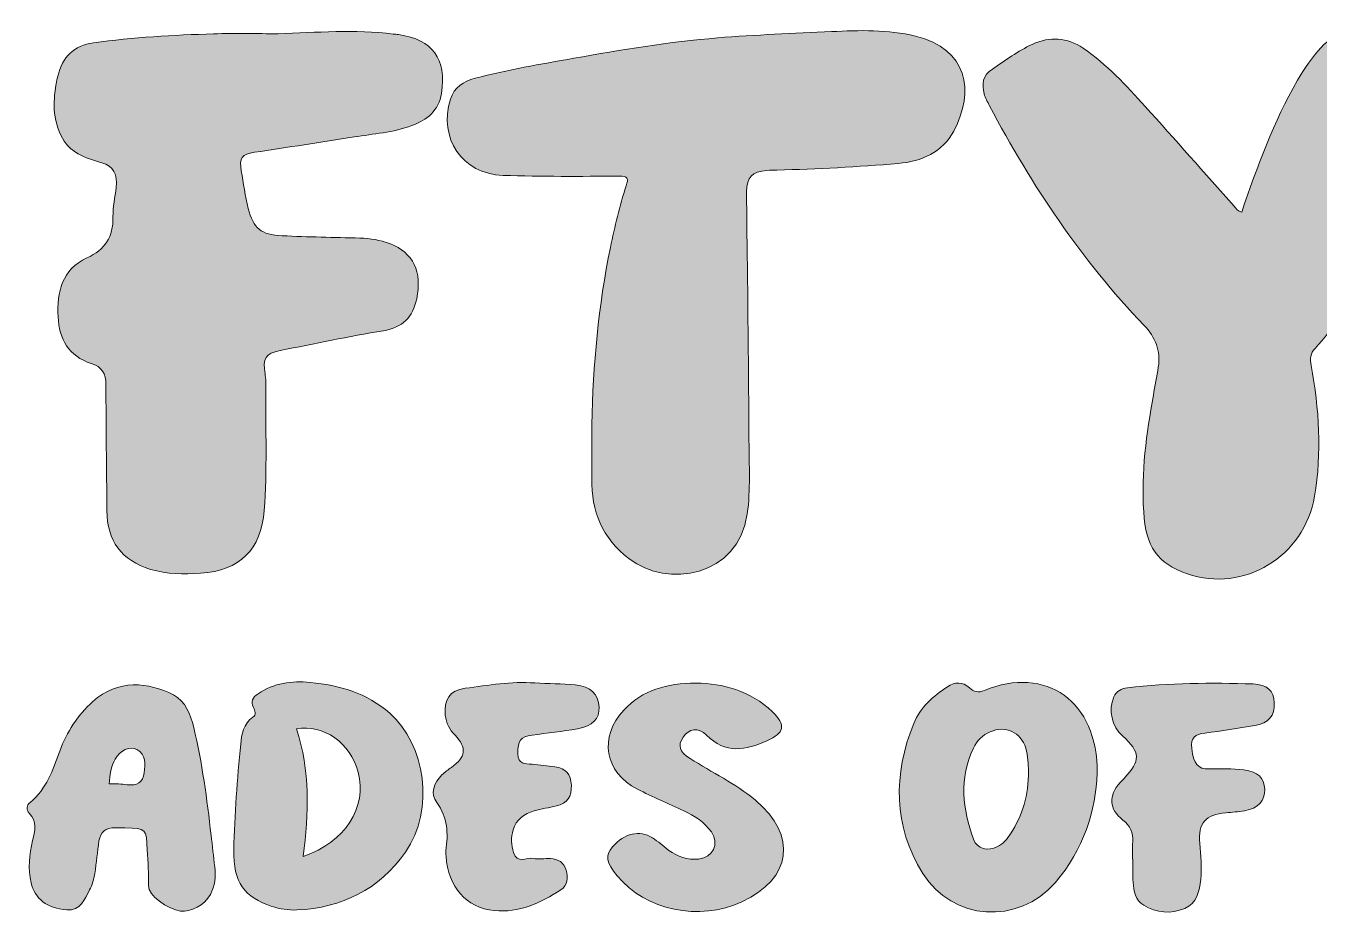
# Model space of a CAD drawing. Extents: x 430 to 1548, y -1476 to -604.
# Drawn here: x 879.9 to 1213.9, y -980.1 to -747.8 of the extents above; entities that cross this region are included whole.
import ezdxf

# ---------------------------------------------------------------- set-up
doc = ezdxf.new("R2010")
doc.units = 0
doc.header["$MEASUREMENT"] = 0
doc.layers.add('katman 1', color=7, linetype='Continuous')

# ---------------------------------------------------------------- blocks, each defined once
blk = doc.blocks.new('block 2')
at = {"layer": 'katman 1', "true_color": 0xffffff}
h = blk.add_hatch(color=7, dxfattribs=at)
h.dxf.hatch_style = 2
edge = h.paths.add_edge_path()
edge.add_spline(control_points=[(1193.93, -795.92), (1197.97, -784.18), (1202.14, -772.58), (1208.37, -761.87), (1210.13, -758.85), (1212.04, -755.93), (1214.45, -753.38), (1218.27, -749.33), (1222.84, -747.81), (1228.3, -749.24), (1234.58, -750.9), (1240.21, -753.87), (1245.35, -757.77), (1249.04, -760.57), (1250.18, -764.35), (1248.55, -768.59), (1245.19, -777.38), (1240.62, -785.6), (1236.27, -793.93), (1232.7, -800.78), (1228.5, -807.24), (1224.8, -813.99), (1221.45, -820.12), (1217.7, -826.01), (1212.87, -831.11), (1211.62, -832.43), (1211.57, -833.87), (1211.88, -835.55), (1213.91, -846.76), (1214.66, -858), (1212.75, -869.31), (1210.13, -884.86), (1194.46, -894.42), (1179.89, -889.35), (1172.09, -886.64), (1169.21, -882.49), (1168.61, -873.31), (1167.96, -863.15), (1169.31, -853.17), (1171.11, -843.22), (1171.54, -840.81), (1172.01, -838.4), (1172.39, -835.98), (1173.05, -831.75), (1171.63, -828.23), (1168.7, -825.18), (1152.52, -808.3), (1139.7, -789.06), (1128.81, -768.46), (1128.28, -767.46), (1127.68, -766.46), (1127.41, -765.39), (1126.78, -762.86), (1126.98, -760.64), (1129.52, -758.97), (1132.9, -756.74), (1136.13, -754.31), (1139.83, -752.58), (1144.44, -750.45), (1148.79, -750.79), (1152.96, -753.59), (1159.12, -757.75), (1164.07, -763.22), (1169.01, -768.66), (1176.75, -777.18), (1184.35, -785.83), (1192.01, -794.42), (1192.5, -794.97), (1192.84, -795.69), (1193.93, -795.92)], knot_values=[0, 0, 0, 0, 1, 1, 1, 2, 2, 2, 3, 3, 3, 4, 4, 4, 5, 5, 5, 6, 6, 6, 7, 7, 7, 8, 8, 8, 9, 9, 9, 10, 10, 10, 11, 11, 11, 12, 12, 12, 13, 13, 13, 14, 14, 14, 15, 15, 15, 16, 16, 16, 17, 17, 17, 18, 18, 18, 19, 19, 19, 20, 20, 20, 21, 21, 21, 22, 22, 22, 23, 23, 23, 23], degree=3, periodic=1)
h = blk.add_hatch(color=7, dxfattribs=at)
h.dxf.hatch_style = 2
edge = h.paths.add_edge_path()
edge.add_spline(control_points=[(945.06, -749.84), (954.96, -749.51), (964.88, -748.69), (974.76, -749.92), (975.22, -749.98), (975.7, -749.97), (976.16, -750.04), (985.05, -751.45), (988.56, -756.23), (987.22, -765.26), (986.56, -769.69), (983.51, -772.1), (979.6, -773.56), (974.79, -775.37), (969.67, -775.69), (964.66, -776.51), (956.1, -777.9), (947.51, -779.14), (938.94, -780.47), (935.63, -780.99), (934.97, -781.89), (935.52, -785.24), (936.06, -788.49), (936.55, -791.76), (937.33, -794.95), (938.6, -800.11), (940.64, -801.78), (946.09, -802.03), (952.78, -802.34), (959.47, -802.45), (966.17, -802.64), (968.82, -802.71), (971.43, -803.11), (973.91, -804.06), (979.98, -806.39), (982.3, -811.37), (980.83, -818.29), (979.81, -823.09), (977.21, -825.73), (972.23, -826.56), (963.31, -828.04), (954.45, -829.92), (945.57, -831.68), (941.8, -832.42), (941, -833.79), (941.66, -837.66), (941.88, -838.95), (941.91, -840.29), (941.9, -841.6), (941.77, -852.07), (942.24, -862.55), (941.45, -873.02), (940.69, -882.98), (935.13, -888.63), (925, -889.21), (920.67, -889.45), (916.31, -889.5), (912.08, -888.2), (904.58, -885.88), (900.86, -880.82), (900.81, -873.02), (900.75, -862.17), (900.57, -851.31), (900.58, -840.46), (900.59, -837.58), (899.55, -835.9), (896.77, -835.02), (890.95, -833.18), (888.52, -828.69), (888.21, -822.99), (887.86, -816.62), (889.21, -810.7), (895.63, -807.77), (900.41, -805.59), (902.46, -802.28), (902.39, -797.17), (902.36, -794.65), (902.93, -792.12), (903.22, -789.59), (903.59, -786.24), (902.52, -783.94), (899.51, -783.15), (895.09, -781.98), (891.06, -780.54), (888.92, -776.04), (886.55, -771.06), (886.96, -765.96), (888.13, -760.82), (889.26, -755.87), (892.3, -752.91), (897.37, -752.19), (907.66, -750.75), (918.01, -750.19), (928.38, -749.87), (933.93, -749.7), (939.5, -749.84), (945.06, -749.84)], knot_values=[0, 0, 0, 0, 1, 1, 1, 2, 2, 2, 3, 3, 3, 4, 4, 4, 5, 5, 5, 6, 6, 6, 7, 7, 7, 8, 8, 8, 9, 9, 9, 10, 10, 10, 11, 11, 11, 12, 12, 12, 13, 13, 13, 14, 14, 14, 15, 15, 15, 16, 16, 16, 17, 17, 17, 18, 18, 18, 19, 19, 19, 20, 20, 20, 21, 21, 21, 22, 22, 22, 23, 23, 23, 24, 24, 24, 25, 25, 25, 26, 26, 26, 27, 27, 27, 28, 28, 28, 29, 29, 29, 30, 30, 30, 31, 31, 31, 32, 32, 32, 32], degree=3, periodic=1)
h = blk.add_hatch(color=7, dxfattribs=at)
h.dxf.hatch_style = 2
edge = h.paths.add_edge_path()
edge.add_spline(control_points=[(1026.07, -850.81), (1026.39, -835.41), (1027.78, -820.12), (1030.89, -805.02), (1031.99, -799.66), (1033.24, -794.34), (1034.94, -789.15), (1035.59, -787.17), (1035.39, -786.62), (1033.16, -786.63), (1023.15, -786.68), (1013.14, -786.79), (1003.15, -786.43), (992.56, -786.04), (986.4, -776.86), (989.57, -766.77), (990.55, -763.64), (992.92, -762.12), (995.91, -761.34), (1004.31, -759.13), (1012.86, -757.72), (1021.39, -756.18), (1033.73, -753.95), (1046.11, -751.94), (1058.61, -750.91), (1068.38, -750.11), (1078.18, -749.76), (1087.98, -749.29), (1095.24, -748.93), (1102.51, -748.71), (1109.65, -750.45), (1123.2, -753.75), (1125.02, -764.61), (1119.54, -775), (1116.66, -780.48), (1111.2, -782.83), (1105.2, -783.35), (1094.78, -784.25), (1084.32, -784.79), (1073.86, -785.07), (1073.01, -785.1), (1072.16, -785.09), (1071.31, -785.16), (1067.47, -785.46), (1066.04, -786.84), (1066.04, -790.69), (1066.06, -798.33), (1066.22, -805.97), (1066.3, -813.61), (1066.44, -827.39), (1066.59, -841.17), (1066.66, -854.95), (1066.69, -861.25), (1067.09, -867.54), (1066.23, -873.87), (1064.01, -890.16), (1045.52, -893.07), (1035.72, -885.51), (1028.71, -880.11), (1025.92, -873.2), (1026.06, -864.69), (1026.13, -860.06), (1026.07, -855.43), (1026.07, -850.81)], knot_values=[0, 0, 0, 0, 1, 1, 1, 2, 2, 2, 3, 3, 3, 4, 4, 4, 5, 5, 5, 6, 6, 6, 7, 7, 7, 8, 8, 8, 9, 9, 9, 10, 10, 10, 11, 11, 11, 12, 12, 12, 13, 13, 13, 14, 14, 14, 15, 15, 15, 16, 16, 16, 17, 17, 17, 18, 18, 18, 19, 19, 19, 20, 20, 20, 21, 21, 21, 21], degree=3, periodic=1)
h = blk.add_hatch(color=7, dxfattribs=at)
h.dxf.hatch_style = 2
edge = h.paths.add_edge_path()
edge.add_spline(control_points=[(1156.61, -940.86), (1156.25, -950.43), (1153.12, -960.64), (1145.72, -969.19), (1136.27, -980.11), (1119.13, -979.05), (1111.55, -966.77), (1103.92, -954.43), (1103.84, -941.24), (1109.23, -928), (1110.91, -923.88), (1114.26, -920.98), (1117.93, -918.55), (1119.87, -917.26), (1121.82, -917.16), (1123.62, -918.82), (1124.78, -919.89), (1125.9, -920.13), (1127.46, -919.48), (1143.28, -912.97), (1156.8, -922.17), (1156.61, -940.86)], knot_values=[0, 0, 0, 0, 1, 1, 1, 2, 2, 2, 3, 3, 3, 4, 4, 4, 5, 5, 5, 6, 6, 6, 7, 7, 7, 7], degree=3, periodic=1)
edge = h.paths.add_edge_path()
edge.add_spline(control_points=[(1138.84, -940.33), (1138.79, -938.64), (1138.8, -936.47), (1138.15, -934.37), (1136.87, -930.27), (1132.94, -928.47), (1128.97, -930.15), (1126.96, -931), (1125.55, -932.48), (1124.63, -934.4), (1120.86, -942.24), (1121.82, -950.14), (1124.67, -957.94), (1125.6, -960.5), (1128.32, -961.1), (1130.85, -959.84), (1132.34, -959.1), (1133.34, -957.87), (1134.22, -956.51), (1137.3, -951.73), (1138.9, -946.51), (1138.84, -940.33)], knot_values=[0, 0, 0, 0, 1, 1, 1, 2, 2, 2, 3, 3, 3, 4, 4, 4, 5, 5, 5, 6, 6, 6, 7, 7, 7, 7], degree=3, periodic=1)
h = blk.add_hatch(color=7, dxfattribs=at)
h.dxf.hatch_style = 2
edge = h.paths.add_edge_path()
edge.add_spline(control_points=[(905.44, -955), (904.59, -955), (903.74, -955.02), (902.89, -954.99), (900.53, -954.9), (899.12, -956.04), (898.77, -958.35), (898.35, -961.14), (898.14, -963.96), (897.67, -966.74), (897.43, -968.21), (897.09, -969.77), (896.35, -971.03), (894.98, -973.36), (894.04, -976.48), (890.43, -976.18), (885.31, -975.75), (882.21, -973.32), (881.27, -969.2), (880.43, -965.53), (880.7, -961.87), (881.61, -958.28), (882.25, -955.75), (882.89, -953.37), (880.71, -951.18), (879.89, -950.35), (880.05, -949.15), (880.98, -948.4), (885.23, -944.94), (886.86, -939.99), (888.65, -935.13), (890.48, -930.18), (893.25, -925.9), (897.18, -922.34), (903.63, -916.51), (911.57, -917.31), (918, -920.64), (921.15, -922.28), (922.41, -925.68), (923.23, -929.04), (925.45, -938.22), (926.66, -947.56), (927.73, -956.92), (928.04, -959.63), (928.36, -962.35), (928.69, -965.06), (928.99, -967.55), (928.71, -969.97), (927.54, -972.2), (926.1, -974.93), (922.47, -976.87), (919.79, -976.46), (916.53, -975.97), (911.4, -972.4), (911.55, -969.99), (911.73, -966.86), (911.35, -963.82), (911.24, -960.74), (911.04, -955.16), (911.1, -955.16), (905.44, -955)], knot_values=[0, 0, 0, 0, 1, 1, 1, 2, 2, 2, 3, 3, 3, 4, 4, 4, 5, 5, 5, 6, 6, 6, 7, 7, 7, 8, 8, 8, 9, 9, 9, 10, 10, 10, 11, 11, 11, 12, 12, 12, 13, 13, 13, 14, 14, 14, 15, 15, 15, 16, 16, 16, 17, 17, 17, 18, 18, 18, 19, 19, 19, 20, 20, 20, 20], degree=3, periodic=1)
edge = h.paths.add_edge_path()
edge.add_spline(control_points=[(901.37, -943.57), (903.11, -943.66), (904.62, -943.61), (906.08, -943.83), (908.61, -944.2), (910.11, -943.23), (910.46, -940.73), (910.77, -938.47), (910.92, -936.08), (908.57, -934.73), (906.84, -933.73), (904.18, -935.01), (902.94, -937.22), (901.86, -939.15), (901.64, -941.31), (901.37, -943.57)], knot_values=[0, 0, 0, 0, 1, 1, 1, 2, 2, 2, 3, 3, 3, 4, 4, 4, 5, 5, 5, 5], degree=3, periodic=1)
h = blk.add_hatch(color=7, dxfattribs=at)
h.dxf.hatch_style = 2
edge = h.paths.add_edge_path()
edge.add_spline(control_points=[(949.87, -976.2), (947.64, -976.26), (945.5, -975.95), (943.43, -975.27), (936.37, -972.94), (933.41, -969.06), (933.59, -960.68), (933.78, -951.55), (934.52, -942.42), (935.38, -933.33), (935.62, -930.9), (936.05, -928.1), (938.53, -926.41), (939.51, -925.74), (939.1, -924.73), (938.65, -923.86), (937.83, -922.27), (938.49, -921.3), (939.86, -920.37), (943.98, -917.57), (948.49, -916.93), (953.34, -917.42), (960.94, -918.19), (967.79, -920.03), (973.91, -925.39), (982.96, -933.31), (985.69, -950.3), (977.94, -961.26), (971.08, -970.95), (961.54, -975.61), (949.87, -976.2)], knot_values=[0, 0, 0, 0, 1, 1, 1, 2, 2, 2, 3, 3, 3, 4, 4, 4, 5, 5, 5, 6, 6, 6, 7, 7, 7, 8, 8, 8, 9, 9, 9, 10, 10, 10, 10], degree=3, periodic=1)
edge = h.paths.add_edge_path()
edge.add_spline(control_points=[(951.54, -962.35), (962.43, -958.57), (968.08, -949.79), (965.71, -940.61), (963.76, -933.07), (956.83, -928.13), (949.77, -929.38), (953.36, -940.17), (952.99, -951.19), (951.54, -962.35)], knot_values=[0, 0, 0, 0, 1, 1, 1, 2, 2, 2, 3, 3, 3, 3], degree=3, periodic=1)
h = blk.add_hatch(color=7, dxfattribs=at)
h.dxf.hatch_style = 2
edge = h.paths.add_edge_path()
edge.add_spline(control_points=[(1011.36, -917.56), (1014.84, -917.72), (1018.33, -917.77), (1021.8, -918.07), (1025.79, -918.41), (1027.72, -920.33), (1027.93, -923.8), (1028.1, -926.77), (1026.34, -928.7), (1022.38, -929.39), (1018.49, -930.08), (1014.55, -930.5), (1010.62, -931.01), (1007.65, -931.39), (1006.93, -932.45), (1006.95, -935.85), (1006.96, -938.59), (1008.87, -938.39), (1010.65, -938.56), (1012.62, -938.75), (1014.59, -938.92), (1016.55, -939.21), (1019.43, -939.65), (1020.68, -941.1), (1020.78, -943.93), (1020.88, -947.01), (1019.79, -948.59), (1016.93, -949.3), (1015.01, -949.79), (1013.04, -950.05), (1011.14, -950.6), (1008.59, -951.34), (1006.56, -952.8), (1005.73, -955.51), (1005.14, -957.46), (1005.26, -959.41), (1005.85, -961.35), (1006.77, -964.33), (1009.18, -962.57), (1010.9, -962.87), (1012.36, -963.12), (1013.9, -962.88), (1015.4, -962.94), (1017.37, -963.03), (1018.9, -963.9), (1019.44, -965.88), (1019.96, -967.79), (1019.88, -969.82), (1018.07, -971), (1012.86, -974.39), (1007.25, -976.97), (1000.88, -976.35), (993.52, -975.63), (989.01, -970.28), (988.42, -962.27), (988.38, -961.8), (988.33, -961.32), (988.39, -960.85), (988.95, -956.46), (988.94, -952.35), (986.01, -948.44), (984.31, -946.17), (985.19, -943.35), (987.36, -941.3), (988.11, -940.59), (988.94, -939.94), (989.79, -939.36), (993.53, -936.79), (993.88, -934.21), (990.75, -931.08), (989.26, -929.61), (988.48, -927.94), (988.23, -925.88), (987.75, -921.88), (989.34, -919.46), (993.36, -918.93), (999.32, -918.14), (1005.28, -917.09), (1011.36, -917.56)], knot_values=[0, 0, 0, 0, 1, 1, 1, 2, 2, 2, 3, 3, 3, 4, 4, 4, 5, 5, 5, 6, 6, 6, 7, 7, 7, 8, 8, 8, 9, 9, 9, 10, 10, 10, 11, 11, 11, 12, 12, 12, 13, 13, 13, 14, 14, 14, 15, 15, 15, 16, 16, 16, 17, 17, 17, 18, 18, 18, 19, 19, 19, 20, 20, 20, 21, 21, 21, 22, 22, 22, 23, 23, 23, 24, 24, 24, 25, 25, 25, 26, 26, 26, 26], degree=3, periodic=1)
h = blk.add_hatch(color=7, dxfattribs=at)
h.dxf.hatch_style = 2
edge = h.paths.add_edge_path()
edge.add_spline(control_points=[(1052.99, -917.58), (1059.91, -917.72), (1067.01, -919.45), (1072.7, -925.01), (1076.26, -928.5), (1075.87, -930.42), (1071.29, -932.49), (1065.8, -934.98), (1060.59, -935.93), (1055.69, -931.01), (1053.55, -928.87), (1051.17, -929.34), (1049.65, -931.56), (1048.19, -933.7), (1048.67, -935.31), (1051.45, -937.08), (1057.09, -940.67), (1063.19, -943.51), (1068.34, -947.86), (1079.24, -957.05), (1077.76, -968.08), (1064.81, -974.09), (1053.81, -979.2), (1039.99, -976.31), (1032.58, -967.35), (1029.77, -963.96), (1029.49, -962.11), (1031.42, -959.88), (1034.44, -956.39), (1038.44, -955.44), (1041.7, -957.54), (1043.2, -958.51), (1044.54, -959.73), (1045.99, -960.79), (1048.26, -962.46), (1050.78, -963.37), (1053.65, -963.04), (1057.42, -962.61), (1059.08, -959.13), (1056.94, -956.03), (1055.17, -953.47), (1052.58, -951.9), (1049.84, -950.59), (1045.85, -948.68), (1041.76, -946.98), (1037.83, -944.98), (1029.39, -940.67), (1027.82, -931.51), (1034.33, -924.55), (1039.15, -919.39), (1045.38, -917.63), (1052.99, -917.58)], knot_values=[0, 0, 0, 0, 1, 1, 1, 2, 2, 2, 3, 3, 3, 4, 4, 4, 5, 5, 5, 6, 6, 6, 7, 7, 7, 8, 8, 8, 9, 9, 9, 10, 10, 10, 11, 11, 11, 12, 12, 12, 13, 13, 13, 14, 14, 14, 15, 15, 15, 16, 16, 16, 17, 17, 17, 17], degree=3, periodic=1)
h = blk.add_hatch(color=7, dxfattribs=at)
h.dxf.hatch_style = 2
edge = h.paths.add_edge_path()
edge.add_spline(control_points=[(1165.76, -963.11), (1165.76, -961.6), (1165.67, -960.08), (1165.78, -958.58), (1165.94, -956.22), (1165.16, -954.48), (1163.24, -952.97), (1159.61, -950.12), (1159.46, -946.72), (1162.54, -943.23), (1162.85, -942.88), (1163.21, -942.57), (1163.53, -942.22), (1167.91, -937.61), (1167.83, -935.41), (1163.15, -931.24), (1160.37, -928.76), (1159.44, -924.61), (1160.92, -921.17), (1161.58, -919.62), (1162.82, -918.96), (1164.46, -918.77), (1175.23, -917.52), (1186.05, -917.48), (1196.87, -917.8), (1200.48, -917.91), (1202.2, -919.59), (1202.32, -922.63), (1202.46, -926.14), (1200.96, -927.95), (1197.29, -928.54), (1193.01, -929.24), (1188.73, -929.96), (1184.43, -930.49), (1181.93, -930.79), (1180.65, -931.69), (1181.01, -934.46), (1181.53, -938.41), (1182.56, -939.85), (1185.48, -939.76), (1188.5, -939.66), (1191.52, -939.64), (1194.52, -940.01), (1198.16, -940.47), (1199.74, -941.99), (1199.86, -945.03), (1199.97, -948.06), (1198.23, -949.94), (1194.64, -950.55), (1193.06, -950.82), (1191.46, -950.96), (1189.86, -951.1), (1184.51, -951.57), (1182.66, -953.65), (1183.08, -959), (1183.33, -962.1), (1183.7, -965.19), (1183.33, -968.29), (1182.96, -971.33), (1182.45, -974.49), (1179.2, -975.81), (1175.62, -977.27), (1171.95, -977.02), (1168.61, -974.98), (1166.46, -973.67), (1166.02, -971.34), (1165.88, -969.05), (1165.75, -967.08), (1165.85, -965.09), (1165.85, -963.11), (1165.82, -963.11), (1165.79, -963.11), (1165.76, -963.11)], knot_values=[0, 0, 0, 0, 1, 1, 1, 2, 2, 2, 3, 3, 3, 4, 4, 4, 5, 5, 5, 6, 6, 6, 7, 7, 7, 8, 8, 8, 9, 9, 9, 10, 10, 10, 11, 11, 11, 12, 12, 12, 13, 13, 13, 14, 14, 14, 15, 15, 15, 16, 16, 16, 17, 17, 17, 18, 18, 18, 19, 19, 19, 20, 20, 20, 21, 21, 21, 22, 22, 22, 23, 23, 23, 24, 24, 24, 24], degree=3, periodic=1)
at = {"layer": 'katman 1', "lineweight": 0}
for points, knots in [([(1193.93, -795.92), (1197.97, -784.18), (1202.14, -772.58), (1208.37, -761.87), (1210.13, -758.85), (1212.04, -755.93), (1214.45, -753.38), (1218.27, -749.33), (1222.84, -747.81), (1228.3, -749.24), (1234.58, -750.9), (1240.21, -753.87), (1245.35, -757.77), (1249.04, -760.57), (1250.18, -764.35), (1248.55, -768.59), (1245.19, -777.38), (1240.62, -785.6), (1236.27, -793.93), (1232.7, -800.78), (1228.5, -807.24), (1224.8, -813.99), (1221.45, -820.12), (1217.7, -826.01), (1212.87, -831.11), (1211.62, -832.43), (1211.57, -833.87), (1211.88, -835.55), (1213.91, -846.76), (1214.66, -858), (1212.75, -869.31), (1210.13, -884.86), (1194.46, -894.42), (1179.89, -889.35), (1172.09, -886.64), (1169.21, -882.49), (1168.61, -873.31), (1167.96, -863.15), (1169.31, -853.17), (1171.11, -843.22), (1171.54, -840.81), (1172.01, -838.4), (1172.39, -835.98), (1173.05, -831.75), (1171.63, -828.23), (1168.7, -825.18), (1152.52, -808.3), (1139.7, -789.06), (1128.81, -768.46), (1128.28, -767.46), (1127.68, -766.46), (1127.41, -765.39), (1126.78, -762.86), (1126.98, -760.64), (1129.52, -758.97), (1132.9, -756.74), (1136.13, -754.31), (1139.83, -752.58), (1144.44, -750.45), (1148.79, -750.79), (1152.96, -753.59), (1159.12, -757.75), (1164.07, -763.22), (1169.01, -768.66), (1176.75, -777.18), (1184.35, -785.83), (1192.01, -794.42), (1192.5, -794.97), (1192.84, -795.69), (1193.93, -795.92)], [0, 0, 0, 0, 1, 1, 1, 2, 2, 2, 3, 3, 3, 4, 4, 4, 5, 5, 5, 6, 6, 6, 7, 7, 7, 8, 8, 8, 9, 9, 9, 10, 10, 10, 11, 11, 11, 12, 12, 12, 13, 13, 13, 14, 14, 14, 15, 15, 15, 16, 16, 16, 17, 17, 17, 18, 18, 18, 19, 19, 19, 20, 20, 20, 21, 21, 21, 22, 22, 22, 23, 23, 23, 23]), ([(945.06, -749.84), (954.96, -749.51), (964.88, -748.69), (974.76, -749.92), (975.22, -749.98), (975.7, -749.97), (976.16, -750.04), (985.05, -751.45), (988.56, -756.23), (987.22, -765.26), (986.56, -769.69), (983.51, -772.1), (979.6, -773.56), (974.79, -775.37), (969.67, -775.69), (964.66, -776.51), (956.1, -777.9), (947.51, -779.14), (938.94, -780.47), (935.63, -780.99), (934.97, -781.89), (935.52, -785.24), (936.06, -788.49), (936.55, -791.76), (937.33, -794.95), (938.6, -800.11), (940.64, -801.78), (946.09, -802.03), (952.78, -802.34), (959.47, -802.45), (966.17, -802.64), (968.82, -802.71), (971.43, -803.11), (973.91, -804.06), (979.98, -806.39), (982.3, -811.37), (980.83, -818.29), (979.81, -823.09), (977.21, -825.73), (972.23, -826.56), (963.31, -828.04), (954.45, -829.92), (945.57, -831.68), (941.8, -832.42), (941, -833.79), (941.66, -837.66), (941.88, -838.95), (941.91, -840.29), (941.9, -841.6), (941.77, -852.07), (942.24, -862.55), (941.45, -873.02), (940.69, -882.98), (935.13, -888.63), (925, -889.21), (920.67, -889.45), (916.31, -889.5), (912.08, -888.2), (904.58, -885.88), (900.86, -880.82), (900.81, -873.02), (900.75, -862.17), (900.57, -851.31), (900.58, -840.46), (900.59, -837.58), (899.55, -835.9), (896.77, -835.02), (890.95, -833.18), (888.52, -828.69), (888.21, -822.99), (887.86, -816.62), (889.21, -810.7), (895.63, -807.77), (900.41, -805.59), (902.46, -802.28), (902.39, -797.17), (902.36, -794.65), (902.93, -792.12), (903.22, -789.59), (903.59, -786.24), (902.52, -783.94), (899.51, -783.15), (895.09, -781.98), (891.06, -780.54), (888.92, -776.04), (886.55, -771.06), (886.96, -765.96), (888.13, -760.82), (889.26, -755.87), (892.3, -752.91), (897.37, -752.19), (907.66, -750.75), (918.01, -750.19), (928.38, -749.87), (933.93, -749.7), (939.5, -749.84), (945.06, -749.84)], [0, 0, 0, 0, 1, 1, 1, 2, 2, 2, 3, 3, 3, 4, 4, 4, 5, 5, 5, 6, 6, 6, 7, 7, 7, 8, 8, 8, 9, 9, 9, 10, 10, 10, 11, 11, 11, 12, 12, 12, 13, 13, 13, 14, 14, 14, 15, 15, 15, 16, 16, 16, 17, 17, 17, 18, 18, 18, 19, 19, 19, 20, 20, 20, 21, 21, 21, 22, 22, 22, 23, 23, 23, 24, 24, 24, 25, 25, 25, 26, 26, 26, 27, 27, 27, 28, 28, 28, 29, 29, 29, 30, 30, 30, 31, 31, 31, 32, 32, 32, 32]), ([(1026.07, -850.81), (1026.39, -835.41), (1027.78, -820.12), (1030.89, -805.02), (1031.99, -799.66), (1033.24, -794.34), (1034.94, -789.15), (1035.59, -787.17), (1035.39, -786.62), (1033.16, -786.63), (1023.15, -786.68), (1013.14, -786.79), (1003.15, -786.43), (992.56, -786.04), (986.4, -776.86), (989.57, -766.77), (990.55, -763.64), (992.92, -762.12), (995.91, -761.34), (1004.31, -759.13), (1012.86, -757.72), (1021.39, -756.18), (1033.73, -753.95), (1046.11, -751.94), (1058.61, -750.91), (1068.38, -750.11), (1078.18, -749.76), (1087.98, -749.29), (1095.24, -748.93), (1102.51, -748.71), (1109.65, -750.45), (1123.2, -753.75), (1125.02, -764.61), (1119.54, -775), (1116.66, -780.48), (1111.2, -782.83), (1105.2, -783.35), (1094.78, -784.25), (1084.32, -784.79), (1073.86, -785.07), (1073.01, -785.1), (1072.16, -785.09), (1071.31, -785.16), (1067.47, -785.46), (1066.04, -786.84), (1066.04, -790.69), (1066.06, -798.33), (1066.22, -805.97), (1066.3, -813.61), (1066.44, -827.39), (1066.59, -841.17), (1066.66, -854.95), (1066.69, -861.25), (1067.09, -867.54), (1066.23, -873.87), (1064.01, -890.16), (1045.52, -893.07), (1035.72, -885.51), (1028.71, -880.11), (1025.92, -873.2), (1026.06, -864.69), (1026.13, -860.06), (1026.07, -855.43), (1026.07, -850.81)], [0, 0, 0, 0, 1, 1, 1, 2, 2, 2, 3, 3, 3, 4, 4, 4, 5, 5, 5, 6, 6, 6, 7, 7, 7, 8, 8, 8, 9, 9, 9, 10, 10, 10, 11, 11, 11, 12, 12, 12, 13, 13, 13, 14, 14, 14, 15, 15, 15, 16, 16, 16, 17, 17, 17, 18, 18, 18, 19, 19, 19, 20, 20, 20, 21, 21, 21, 21]), ([(1156.61, -940.86), (1156.25, -950.43), (1153.12, -960.64), (1145.72, -969.19), (1136.27, -980.11), (1119.13, -979.05), (1111.55, -966.77), (1103.92, -954.43), (1103.84, -941.24), (1109.23, -928), (1110.91, -923.88), (1114.26, -920.98), (1117.93, -918.55), (1119.87, -917.26), (1121.82, -917.16), (1123.62, -918.82), (1124.78, -919.89), (1125.9, -920.13), (1127.46, -919.48), (1143.28, -912.97), (1156.8, -922.17), (1156.61, -940.86)], [0, 0, 0, 0, 1, 1, 1, 2, 2, 2, 3, 3, 3, 4, 4, 4, 5, 5, 5, 6, 6, 6, 7, 7, 7, 7]), ([(905.44, -955), (904.59, -955), (903.74, -955.02), (902.89, -954.99), (900.53, -954.9), (899.12, -956.04), (898.77, -958.35), (898.35, -961.14), (898.14, -963.96), (897.67, -966.74), (897.43, -968.21), (897.09, -969.77), (896.35, -971.03), (894.98, -973.36), (894.04, -976.48), (890.43, -976.18), (885.31, -975.75), (882.21, -973.32), (881.27, -969.2), (880.43, -965.53), (880.7, -961.87), (881.61, -958.28), (882.25, -955.75), (882.89, -953.37), (880.71, -951.18), (879.89, -950.35), (880.05, -949.15), (880.98, -948.4), (885.23, -944.94), (886.86, -939.99), (888.65, -935.13), (890.48, -930.18), (893.25, -925.9), (897.18, -922.34), (903.63, -916.51), (911.57, -917.31), (918, -920.64), (921.15, -922.28), (922.41, -925.68), (923.23, -929.04), (925.45, -938.22), (926.66, -947.56), (927.73, -956.92), (928.04, -959.63), (928.36, -962.35), (928.69, -965.06), (928.99, -967.55), (928.71, -969.97), (927.54, -972.2), (926.1, -974.93), (922.47, -976.87), (919.79, -976.46), (916.53, -975.97), (911.4, -972.4), (911.55, -969.99), (911.73, -966.86), (911.35, -963.82), (911.24, -960.74), (911.04, -955.16), (911.1, -955.16), (905.44, -955)], [0, 0, 0, 0, 1, 1, 1, 2, 2, 2, 3, 3, 3, 4, 4, 4, 5, 5, 5, 6, 6, 6, 7, 7, 7, 8, 8, 8, 9, 9, 9, 10, 10, 10, 11, 11, 11, 12, 12, 12, 13, 13, 13, 14, 14, 14, 15, 15, 15, 16, 16, 16, 17, 17, 17, 18, 18, 18, 19, 19, 19, 20, 20, 20, 20]), ([(949.87, -976.2), (947.64, -976.26), (945.5, -975.95), (943.43, -975.27), (936.37, -972.94), (933.41, -969.06), (933.59, -960.68), (933.78, -951.55), (934.52, -942.42), (935.38, -933.33), (935.62, -930.9), (936.05, -928.1), (938.53, -926.41), (939.51, -925.74), (939.1, -924.73), (938.65, -923.86), (937.83, -922.27), (938.49, -921.3), (939.86, -920.37), (943.98, -917.57), (948.49, -916.93), (953.34, -917.42), (960.94, -918.19), (967.79, -920.03), (973.91, -925.39), (982.96, -933.31), (985.69, -950.3), (977.94, -961.26), (971.08, -970.95), (961.54, -975.61), (949.87, -976.2)], [0, 0, 0, 0, 1, 1, 1, 2, 2, 2, 3, 3, 3, 4, 4, 4, 5, 5, 5, 6, 6, 6, 7, 7, 7, 8, 8, 8, 9, 9, 9, 10, 10, 10, 10]), ([(1011.36, -917.56), (1014.84, -917.72), (1018.33, -917.77), (1021.8, -918.07), (1025.79, -918.41), (1027.72, -920.33), (1027.93, -923.8), (1028.1, -926.77), (1026.34, -928.7), (1022.38, -929.39), (1018.49, -930.08), (1014.55, -930.5), (1010.62, -931.01), (1007.65, -931.39), (1006.93, -932.45), (1006.95, -935.85), (1006.96, -938.59), (1008.87, -938.39), (1010.65, -938.56), (1012.62, -938.75), (1014.59, -938.92), (1016.55, -939.21), (1019.43, -939.65), (1020.68, -941.1), (1020.78, -943.93), (1020.88, -947.01), (1019.79, -948.59), (1016.93, -949.3), (1015.01, -949.79), (1013.04, -950.05), (1011.14, -950.6), (1008.59, -951.34), (1006.56, -952.8), (1005.73, -955.51), (1005.14, -957.46), (1005.26, -959.41), (1005.85, -961.35), (1006.77, -964.33), (1009.18, -962.57), (1010.9, -962.87), (1012.36, -963.12), (1013.9, -962.88), (1015.4, -962.94), (1017.37, -963.03), (1018.9, -963.9), (1019.44, -965.88), (1019.96, -967.79), (1019.88, -969.82), (1018.07, -971), (1012.86, -974.39), (1007.25, -976.97), (1000.88, -976.35), (993.52, -975.63), (989.01, -970.28), (988.42, -962.27), (988.38, -961.8), (988.33, -961.32), (988.39, -960.85), (988.95, -956.46), (988.94, -952.35), (986.01, -948.44), (984.31, -946.17), (985.19, -943.35), (987.36, -941.3), (988.11, -940.59), (988.94, -939.94), (989.79, -939.36), (993.53, -936.79), (993.88, -934.21), (990.75, -931.08), (989.26, -929.61), (988.48, -927.94), (988.23, -925.88), (987.75, -921.88), (989.34, -919.46), (993.36, -918.93), (999.32, -918.14), (1005.28, -917.09), (1011.36, -917.56)], [0, 0, 0, 0, 1, 1, 1, 2, 2, 2, 3, 3, 3, 4, 4, 4, 5, 5, 5, 6, 6, 6, 7, 7, 7, 8, 8, 8, 9, 9, 9, 10, 10, 10, 11, 11, 11, 12, 12, 12, 13, 13, 13, 14, 14, 14, 15, 15, 15, 16, 16, 16, 17, 17, 17, 18, 18, 18, 19, 19, 19, 20, 20, 20, 21, 21, 21, 22, 22, 22, 23, 23, 23, 24, 24, 24, 25, 25, 25, 26, 26, 26, 26]), ([(1052.99, -917.58), (1059.91, -917.72), (1067.01, -919.45), (1072.7, -925.01), (1076.26, -928.5), (1075.87, -930.42), (1071.29, -932.49), (1065.8, -934.98), (1060.59, -935.93), (1055.69, -931.01), (1053.55, -928.87), (1051.17, -929.34), (1049.65, -931.56), (1048.19, -933.7), (1048.67, -935.31), (1051.45, -937.08), (1057.09, -940.67), (1063.19, -943.51), (1068.34, -947.86), (1079.24, -957.05), (1077.76, -968.08), (1064.81, -974.09), (1053.81, -979.2), (1039.99, -976.31), (1032.58, -967.35), (1029.77, -963.96), (1029.49, -962.11), (1031.42, -959.88), (1034.44, -956.39), (1038.44, -955.44), (1041.7, -957.54), (1043.2, -958.51), (1044.54, -959.73), (1045.99, -960.79), (1048.26, -962.46), (1050.78, -963.37), (1053.65, -963.04), (1057.42, -962.61), (1059.08, -959.13), (1056.94, -956.03), (1055.17, -953.47), (1052.58, -951.9), (1049.84, -950.59), (1045.85, -948.68), (1041.76, -946.98), (1037.83, -944.98), (1029.39, -940.67), (1027.82, -931.51), (1034.33, -924.55), (1039.15, -919.39), (1045.38, -917.63), (1052.99, -917.58)], [0, 0, 0, 0, 1, 1, 1, 2, 2, 2, 3, 3, 3, 4, 4, 4, 5, 5, 5, 6, 6, 6, 7, 7, 7, 8, 8, 8, 9, 9, 9, 10, 10, 10, 11, 11, 11, 12, 12, 12, 13, 13, 13, 14, 14, 14, 15, 15, 15, 16, 16, 16, 17, 17, 17, 17]), ([(1165.76, -963.11), (1165.76, -961.6), (1165.67, -960.08), (1165.78, -958.58), (1165.94, -956.22), (1165.16, -954.48), (1163.24, -952.97), (1159.61, -950.12), (1159.46, -946.72), (1162.54, -943.23), (1162.85, -942.88), (1163.21, -942.57), (1163.53, -942.22), (1167.91, -937.61), (1167.83, -935.41), (1163.15, -931.24), (1160.37, -928.76), (1159.44, -924.61), (1160.92, -921.17), (1161.58, -919.62), (1162.82, -918.96), (1164.46, -918.77), (1175.23, -917.52), (1186.05, -917.48), (1196.87, -917.8), (1200.48, -917.91), (1202.2, -919.59), (1202.32, -922.63), (1202.46, -926.14), (1200.96, -927.95), (1197.29, -928.54), (1193.01, -929.24), (1188.73, -929.96), (1184.43, -930.49), (1181.93, -930.79), (1180.65, -931.69), (1181.01, -934.46), (1181.53, -938.41), (1182.56, -939.85), (1185.48, -939.76), (1188.5, -939.66), (1191.52, -939.64), (1194.52, -940.01), (1198.16, -940.47), (1199.74, -941.99), (1199.86, -945.03), (1199.97, -948.06), (1198.23, -949.94), (1194.64, -950.55), (1193.06, -950.82), (1191.46, -950.96), (1189.86, -951.1), (1184.51, -951.57), (1182.66, -953.65), (1183.08, -959), (1183.33, -962.1), (1183.7, -965.19), (1183.33, -968.29), (1182.96, -971.33), (1182.45, -974.49), (1179.2, -975.81), (1175.62, -977.27), (1171.95, -977.02), (1168.61, -974.98), (1166.46, -973.67), (1166.02, -971.34), (1165.88, -969.05), (1165.75, -967.08), (1165.85, -965.09), (1165.85, -963.11), (1165.82, -963.11), (1165.79, -963.11), (1165.76, -963.11)], [0, 0, 0, 0, 1, 1, 1, 2, 2, 2, 3, 3, 3, 4, 4, 4, 5, 5, 5, 6, 6, 6, 7, 7, 7, 8, 8, 8, 9, 9, 9, 10, 10, 10, 11, 11, 11, 12, 12, 12, 13, 13, 13, 14, 14, 14, 15, 15, 15, 16, 16, 16, 17, 17, 17, 18, 18, 18, 19, 19, 19, 20, 20, 20, 21, 21, 21, 22, 22, 22, 23, 23, 23, 24, 24, 24, 24]), ([(951.54, -962.35), (962.43, -958.57), (968.08, -949.79), (965.71, -940.61), (963.76, -933.07), (956.83, -928.13), (949.77, -929.38), (953.36, -940.17), (952.99, -951.19), (951.54, -962.35)], [0, 0, 0, 0, 1, 1, 1, 2, 2, 2, 3, 3, 3, 3]), ([(1138.84, -940.33), (1138.79, -938.64), (1138.8, -936.47), (1138.15, -934.37), (1136.87, -930.27), (1132.94, -928.47), (1128.97, -930.15), (1126.96, -931), (1125.55, -932.48), (1124.63, -934.4), (1120.86, -942.24), (1121.82, -950.14), (1124.67, -957.94), (1125.6, -960.5), (1128.32, -961.1), (1130.85, -959.84), (1132.34, -959.1), (1133.34, -957.87), (1134.22, -956.51), (1137.3, -951.73), (1138.9, -946.51), (1138.84, -940.33)], [0, 0, 0, 0, 1, 1, 1, 2, 2, 2, 3, 3, 3, 4, 4, 4, 5, 5, 5, 6, 6, 6, 7, 7, 7, 7]), ([(901.37, -943.57), (903.11, -943.66), (904.62, -943.61), (906.08, -943.83), (908.61, -944.2), (910.11, -943.23), (910.46, -940.73), (910.77, -938.47), (910.92, -936.08), (908.57, -934.73), (906.84, -933.73), (904.18, -935.01), (902.94, -937.22), (901.86, -939.15), (901.64, -941.31), (901.37, -943.57)], [0, 0, 0, 0, 1, 1, 1, 2, 2, 2, 3, 3, 3, 4, 4, 4, 5, 5, 5, 5])]:
    blk.add_open_spline(points, degree=3, knots=knots, dxfattribs=at)

msp = doc.modelspace()

# ---------------------------------------------------------------- block references
at = {"layer": 'katman 1'}
msp.add_blockref('block 2', (0, 0), dxfattribs=at)

doc.saveas('drawing.dxf')
